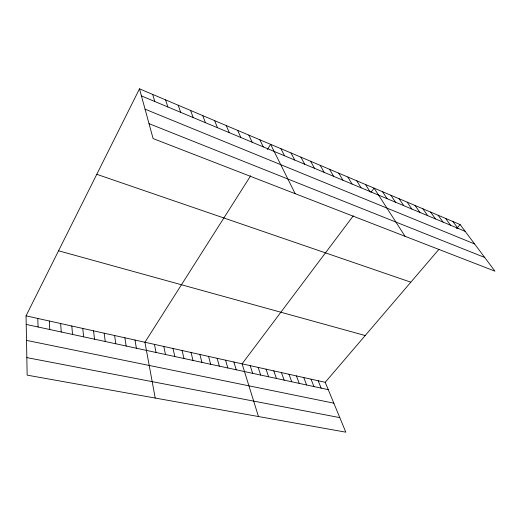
<?xml version="1.0" encoding="UTF-8"?>
<svg xmlns="http://www.w3.org/2000/svg" width="521" height="521" viewBox="0 0 521 521"><rect width="100%" height="100%" fill="white"/><g stroke="black" fill="none" stroke-linecap="round" stroke-linejoin="round"><path stroke-width="0.78" d="M26.05 315.837L325.221 382.316L345.814 432.17L27.157 375.14L26.05 315.837L139.498 88.831L460.095 224.551L494.95 271.167L153.102 138.573L139.498 88.831M250.699 175.727L144.936 342.251L155.212 398.057M267.332 149.534L270.633 144.343L295.173 193.675M353.303 215.818L242.096 363.84L258.462 416.54M370.893 192.399L374.098 188.14L405.058 236.3M325.221 382.316L438.929 249.318M456.624 228.621L460.095 224.551M26.832 357.608L339.809 417.627M26.512 340.389L333.844 403.182M26.213 324.433L328.256 389.656M58.554 250.79L365.214 335.537M96.776 174.32L410.828 282.187M149.026 123.659L484.699 257.465M145.066 109.182L474.592 243.939M141.438 95.916L465.181 231.35M452.886 221.497L457.926 228.315M445.559 218.397L450.554 225.235M438.115 215.245L443.065 222.102M430.554 212.047L435.458 218.918M422.876 208.797L427.728 215.681M415.074 205.489L419.867 212.399M407.142 202.135L411.883 209.058M399.086 198.722L403.762 205.658M390.893 195.251L395.511 202.207M382.564 191.728L387.116 198.696M365.482 184.499L369.903 191.494M356.722 180.787L361.073 187.801M347.82 177.016L352.085 184.043M338.754 173.18L342.948 180.214M329.532 169.279L333.642 176.326M320.148 165.307L324.173 172.36M310.601 161.263L314.528 168.329M300.877 157.147L304.713 164.219M290.978 152.953L294.717 160.038M280.897 148.687L284.538 155.779M259.855 139.778L263.274 146.883M248.869 135.128L252.164 142.24M237.667 130.387L240.839 137.498M226.244 125.548L229.286 132.666M214.593 120.618L217.498 127.736M318.168 380.747L321.151 388.125M311.011 379.158L313.948 386.569M202.715 115.59L205.469 122.702M303.769 377.549L306.648 384.993M296.423 375.915L299.249 383.391M288.979 374.26L291.747 381.776M190.582 110.452L193.193 117.57M281.431 372.58L284.147 380.135M273.779 370.88L276.436 378.467M178.208 105.216L180.663 112.328M266.023 369.161L268.615 376.781M258.155 367.409L260.689 375.068M165.574 99.863L167.86 106.974M250.184 365.638L252.652 373.329M233.89 362.017L236.221 369.786M152.673 94.405L154.789 101.504M225.573 360.174L227.827 367.969M217.127 358.298L219.315 366.133M208.563 356.39L210.673 364.264M199.875 354.462L201.907 362.375M191.057 352.502L193.004 360.454M182.109 350.516L183.972 358.5M173.024 348.497L174.802 356.52M163.802 346.445L165.489 354.508M154.444 344.368L156.04 352.47M134.991 340.044L136.385 348.223M124.884 337.797L126.173 346.022M114.613 335.517L115.799 343.775M104.174 333.199L105.242 341.502M93.565 330.842L94.516 339.184M82.78 328.445L83.614 336.827M71.813 326.003L72.523 334.43M60.664 323.528L61.237 331.994M49.319 321.008L49.762 329.519M37.786 318.442L38.092 326.999"/></g></svg>
